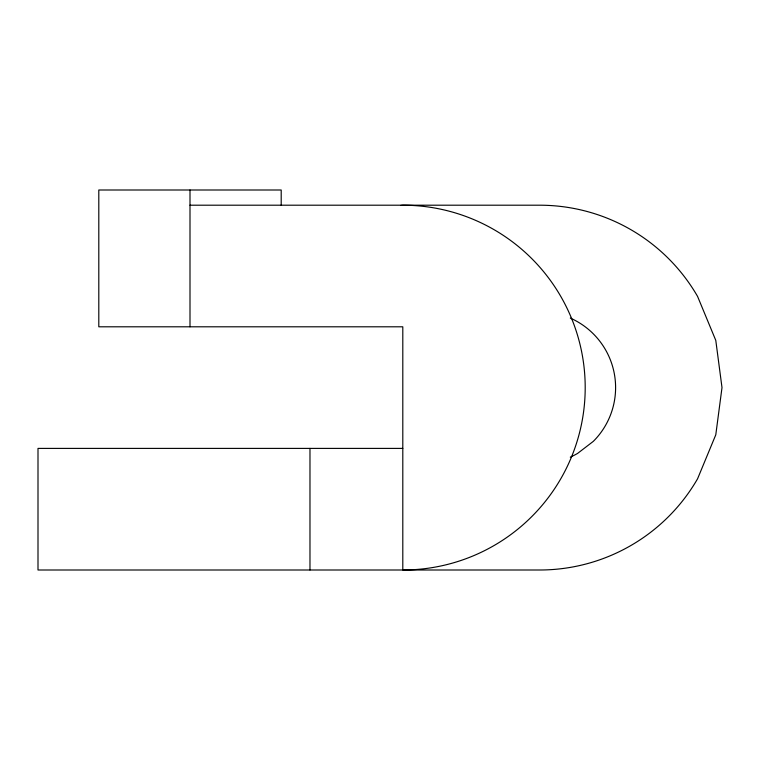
<?xml version="1.0" encoding="UTF-8"?>
<svg xmlns="http://www.w3.org/2000/svg" width="760" height="760" viewBox="0 0 760 760"><rect width="100%" height="100%" fill="white"/><g stroke="black" fill="none" stroke-linecap="round" stroke-linejoin="round"><path stroke-width="1.14" d="M190 205.2L539.6 205.2A182.4 182.4 0 0 1 697.566 296.4L715.787 340.394L722 387.6L715.787 434.805L697.566 478.8A182.4 182.4 0 0 1 539.6 570L38 570L38 448.4L402.8 448.4M309.976 448.4L309.976 570M281.2 205.2L281.2 190L98.8 190L98.8 326.8L402.8 326.8L402.8 570A182.4 182.4 0 0 0 585.2 387.6A182.4 182.4 0 0 0 402.8 205.2A136.8 136.8 0 0 0 400.606 205.447M190 190L190 326.8M570.304 318.079A76 76 0 0 1 593.341 441.341L577.6 453.416A76 76 0 0 1 570.304 457.121"/></g></svg>
